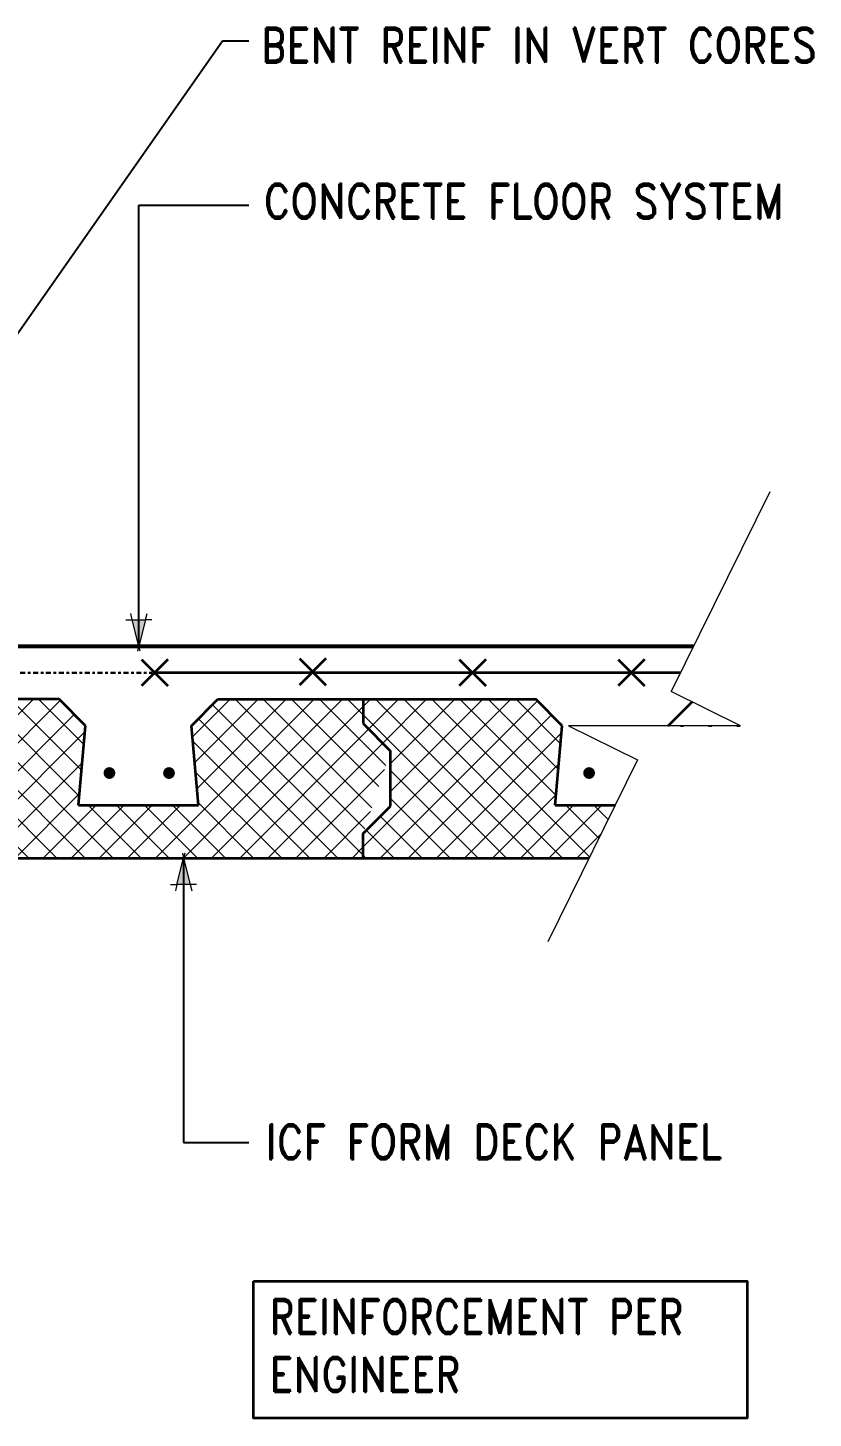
# Model space of a CAD drawing. Header units: inches. Extents: x -30.3 to 45.1, y 57.3 to 145.7.
# Drawn here: x 15.4 to 45.1, y 90.2 to 142.7 of the extents above; entities that cross this region are included whole.
import ezdxf

# ---------------------------------------------------------------- set-up
doc = ezdxf.new("R2010")
doc.units = ezdxf.units.IN
doc.header["$MEASUREMENT"] = 0
doc.linetypes.add('CENTER', pattern=[2, 1.25, -0.25, 0.25, -0.25])
for name, color, linetype, lineweight in [('A2 Hatch', 8, 'Continuous', 9), ('A4 medium', 7, 'Continuous', 35), ('A5 heavy', 5, 'Continuous', 53), ('DIM', 3, 'Continuous', 13), ('REBAR', 2, 'CENTER', 30)]:
    doc.layers.add(name, color=color, linetype=linetype, lineweight=lineweight)
doc.styles.add('ARCTEXT', font='arctext.shx', dxfattribs={"width": 0.85})
doc.styles.add('ROMAND', font='romand.shx', dxfattribs={"width": 0.85})
doc.dimstyles.new('ARCTEXT1-4', dxfattribs={"dimtxt": 4, "dimasz": 2, "dimexe": 2, "dimexo": 2, "dimgap": 2, "dimtad": 1, "dimdec": 4, "dimzin": 3, "dimdsep": 46, "dimlunit": 4, "dimtxsty": 'ARCTEXT', "dimblk": 'ARCHTICK', "dimcen": 2, "dimaunit": 1, "dimadec": 0, "dimazin": 0, "dimtfac": 1, "dimtdec": 4, "dimtmove": 2, "dimatfit": 3, "dimldrblk": 'arrow', "dimfxl": 0, "dimtolj": 1, "dimtzin": 0, "dimarcsym": 0})
pattern_1 = [(45, (-3226.19286, 552.8625), (-0.53033009, 0.53033009), []), (135, (-3226.19286, 552.8625), (-0.53033009, -0.53033009), [])]

# ---------------------------------------------------------------- blocks, each defined once
blk = doc.blocks.new('_ArchTick')
at = {"color": 0, "linetype": 'ByBlock', "const_width": 0.15}
blk.add_lwpolyline([(-0.5, -0.5), (0.5, 0.5)], dxfattribs=at)
blk = doc.blocks.new('arrow')
at = {"layer": 'DIM'}
blk.add_hatch(color=253, dxfattribs=at).paths.add_polyline_path([(-2, 0.5), (-2, -0.5), (0, 0)])
at = {"layer": 'DIM', "lineweight": 9}
for points in [[(-2, 0.98), (-2, 0.5), (-2.47, 0.62)], [(0.37, 0.09), (0, 0)], [(0.37, -0.09), (0, 0)], [(-2, -0.98), (-2, -0.5), (-2.47, -0.62)]]:
    blk.add_lwpolyline(points, dxfattribs=at)
at = {"layer": 'DIM', "lineweight": 15}
blk.add_lwpolyline([(0, 0), (-2, -0.5), (-2, 0.5), (0, 0)], dxfattribs=at)

msp = doc.modelspace()

# ---------------------------------------------------------------- hatches: boundary and pattern name
at = {"ltscale": 0.15}
h = msp.add_hatch(dxfattribs=at)
h.set_pattern_fill('ANSI37', color=256, scale=6, style=0)
h.set_pattern_definition(pattern_1)
edge = h.paths.add_edge_path()
edge.add_line((39.587, 116.364), (40.491, 117.268))
edge.add_line((42.317, 116.367), (39.59, 116.367))
edge.add_line((40.491, 117.268), (42.317, 116.367))
at = {"layer": 'A2 Hatch', "ltscale": 0.15}
h = msp.add_hatch(dxfattribs=at)
h.set_pattern_fill('ANSI37', color=256, scale=6, style=0)
h.set_pattern_definition(pattern_1)
h.paths.add_polyline_path([(16.587, 117.364), (10.069, 117.364), (10.069, 116.443), (11.104, 115.408), (11.104, 113.326), (10.069, 112.291), (10.069, 111.367), (28.069, 111.367), (28.069, 112.291), (29.104, 113.326), (29.104, 115.408), (28.069, 116.443), (28.069, 117.364), (22.587, 117.364), (21.587, 116.364), (21.854, 113.367), (17.319, 113.367), (17.587, 116.364)])
edge = h.paths.add_edge_path()
edge.add_line((28.069, 116.443), (29.104, 115.408))
edge.add_line((28.069, 112.291), (29.104, 113.326))
edge.add_line((29.104, 113.326), (29.104, 115.408))
h = msp.add_hatch(dxfattribs=at)
h.set_pattern_fill('ANSI37', color=256, scale=6, style=0)
h.set_pattern_definition(pattern_1)
h.paths.add_polyline_path([(28.069, 111.367), (36.6, 111.367), (37.587, 113.367), (35.319, 113.367), (35.587, 116.364), (34.587, 117.364), (28.069, 117.364), (28.069, 116.443), (29.104, 115.408), (29.104, 113.326), (28.069, 112.291)])
h = msp.add_hatch(color=256, dxfattribs=at)
edge = h.paths.add_edge_path()
edge.add_arc((18.489, 114.578), 0.224, 0, 360)
h = msp.add_hatch(color=256, dxfattribs=at)
edge = h.paths.add_edge_path()
edge.add_arc((20.738, 114.578), 0.224, 0, 360)
h = msp.add_hatch(color=256, dxfattribs=at)
edge = h.paths.add_edge_path()
edge.add_arc((36.601, 114.578), 0.224, 0, 360)

# ---------------------------------------------------------------- linework, layer by layer
at = {"ltscale": 0.15}
for p, q in [((28.069, 116.443), (29.104, 115.408)), ((29.104, 113.326), (29.104, 115.408)), ((28.069, 112.291), (29.104, 113.326)), ((2.369, 111.367), (28.069, 111.367)), ((28.069, 111.367), (36.6, 111.367))]:
    msp.add_line(p, q, dxfattribs=at)
at = {"layer": 'A4 medium', "ltscale": 0.15}
for p, q in [((19.695, 118.867), (20.695, 117.867)), ((20.695, 118.867), (19.695, 117.867)), ((25.66, 118.902), (26.66, 117.902)), ((26.66, 118.902), (25.66, 117.902)), ((31.695, 118.867), (32.695, 117.867)), ((32.695, 118.867), (31.695, 117.867)), ((37.695, 118.867), (38.695, 117.867)), ((38.695, 118.867), (37.695, 117.867)), ((26.195, 118.367), (20.195, 118.367)), ((32.195, 118.367), (26.195, 118.367)), ((38.195, 118.367), (32.195, 118.367)), ((40.054, 118.367), (38.195, 118.367)), ((16.587, 117.364), (10.069, 117.364)), ((17.587, 116.364), (16.587, 117.364)), ((21.587, 116.364), (22.587, 117.364)), ((22.587, 117.364), (28.069, 117.364)), ((28.069, 117.364), (28.069, 116.443)), ((28.069, 117.364), (34.587, 117.364)), ((35.587, 116.364), (34.587, 117.364)), ((39.587, 116.364), (40.491, 117.268)), ((17.319, 113.367), (17.587, 116.364)), ((21.854, 113.367), (21.587, 116.364)), ((28.069, 116.443), (29.104, 115.408)), ((35.319, 113.367), (35.587, 116.364)), ((29.104, 113.326), (29.104, 115.408)), ((17.319, 113.367), (21.854, 113.367)), ((28.069, 112.291), (29.104, 113.326)), ((35.319, 113.367), (37.587, 113.367)), ((28.069, 111.367), (28.069, 112.291)), ((10.069, 111.367), (36.6, 111.367))]:
    msp.add_line(p, q, dxfattribs=at)
msp.add_lwpolyline([(23.933, 95.39), (42.574, 95.39), (42.574, 90.208), (23.933, 90.208)], close=True, dxfattribs=at)
at = {"layer": 'A5 heavy', "ltscale": 0.15}
msp.add_line((1.869, 119.367), (40.548, 119.367), dxfattribs=at)
at = {"layer": 'DIM'}
for p, q in [((43.425, 125.199), (39.703, 117.657)), ((42.317, 116.367), (39.703, 117.657)), ((42.317, 116.367), (35.817, 116.367)), ((35.817, 116.367), (38.43, 115.077)), ((38.43, 115.077), (35.036, 108.199))]:
    msp.add_line(p, q, dxfattribs=at)
at = {"layer": 'REBAR', "ltscale": 0.15}
msp.add_line((8.781, 118.367), (20.107, 118.367), dxfattribs=at)

# ---------------------------------------------------------------- texts
at = {"layer": 'DIM', "color": 3, "char_height": 1.3125, "attachment_point": 1, "style": 'ROMAND'}
for s, insert, width in [('BENT REINF IN VERT CORES ', (24.215, 142.728), 22.68955), ('CONCRETE FLOOR SYSTEM', (24.311, 136.836), 22.68955), ('ICF FORM DECK PANEL', (24.382, 101.305), 22.68955), ('REINFORCEMENT PER ENGINEER', (24.531, 94.705), 22.17809)]:
    msp.add_mtext(s, dxfattribs=dict(at, insert=insert, width=width))

# ---------------------------------------------------------------- leaders
at = {"layer": 'DIM'}
for points in [[(6.659, 119.246), (22.752, 142.235), (23.752, 142.235)], [(19.604, 119.367), (19.596, 136.034), (23.752, 136.034)], [(21.288, 111.367), (21.284, 100.617), (23.752, 100.617)]]:
    msp.add_leader(points, dimstyle='ARCTEXT1-4', override={"dimasz": 0.5, "dimtad": 0}, dxfattribs=at)

doc.saveas('drawing.dxf')
